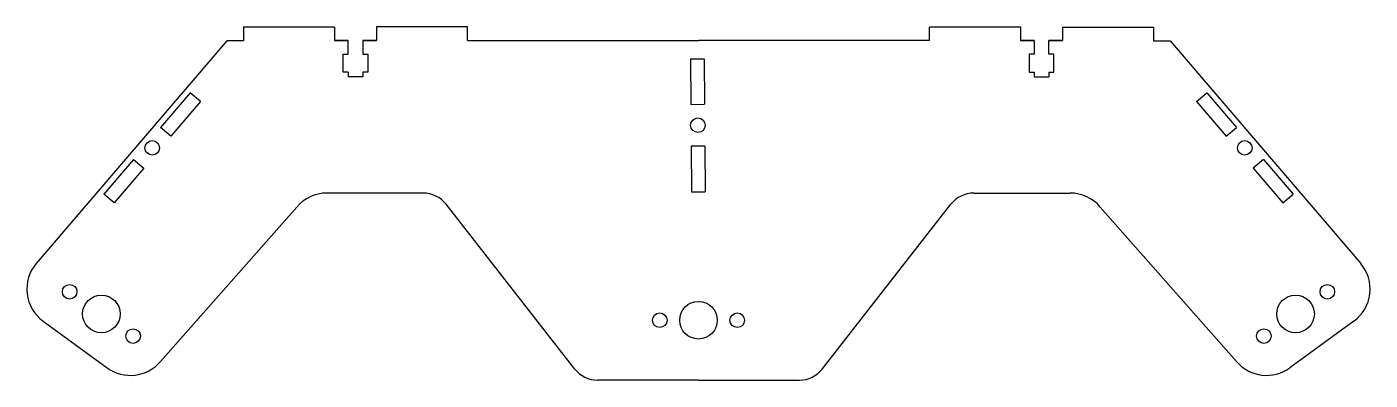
# Model space of a CAD drawing. Extents: x -865 to -570, y 88 to 165.
import ezdxf

# ---------------------------------------------------------------- set-up
doc = ezdxf.new("R2010")
doc.units = 0
doc.header["$MEASUREMENT"] = 0
doc.layers.add('MODELSKETCH_VISIBLE', color=7, linetype='CONTINUOUS')

msp = doc.modelspace()

# ---------------------------------------------------------------- linework, layer by layer
at = {"layer": 'MODELSKETCH_VISIBLE'}
for p, q in [((-797.55, 165.16), (-817.55, 165.16)), ((-817.55, 165.16), (-817.55, 162.16)), ((-797.55, 165.16), (-797.55, 162.19)), ((-788.35, 165.2), (-788.35, 162.2)), ((-768.35, 165.2), (-788.35, 165.2)), ((-768.35, 162.2), (-768.35, 165.2)), ((-666.85, 162.2), (-666.85, 165.2)), ((-666.85, 165.2), (-646.85, 165.2)), ((-646.85, 165.2), (-646.85, 162.2)), ((-637.65, 165.16), (-637.65, 162.19)), ((-637.65, 165.16), (-617.65, 165.16)), ((-617.65, 165.16), (-617.65, 162.16)), ((-821.24, 162.16), (-863.1, 113.22)), ((-817.55, 162.16), (-821.24, 162.16)), ((-794.55, 162.19), (-797.55, 162.19)), ((-797.55, 162.19), (-794.55, 162.19)), ((-794.55, 159.22), (-794.55, 162.2)), ((-791.35, 162.2), (-788.35, 162.2)), ((-788.35, 162.2), (-791.35, 162.2)), ((-791.35, 162.2), (-791.35, 159.22)), ((-768.35, 162.2), (-717.6, 162.2)), ((-666.85, 162.2), (-717.6, 162.2)), ((-646.85, 162.2), (-643.85, 162.2)), ((-643.85, 162.2), (-646.85, 162.2)), ((-643.85, 162.2), (-643.85, 159.22)), ((-640.65, 159.22), (-640.65, 162.2)), ((-637.65, 162.19), (-640.65, 162.19)), ((-640.65, 162.19), (-637.65, 162.19)), ((-617.65, 162.16), (-613.95, 162.16)), ((-613.95, 162.16), (-572.09, 113.22)), ((-795.65, 155.22), (-795.65, 159.22)), ((-795.65, 159.22), (-794.55, 159.22)), ((-791.35, 159.22), (-790.25, 159.22)), ((-790.25, 159.22), (-790.25, 155.22)), ((-719.32, 158.17), (-716.32, 158.19)), ((-719.32, 158.17), (-719.25, 148.17)), ((-716.32, 158.19), (-716.25, 148.19)), ((-643.85, 159.22), (-644.95, 159.22)), ((-644.95, 159.22), (-644.95, 155.22)), ((-639.55, 159.22), (-640.65, 159.22)), ((-639.55, 155.22), (-639.55, 159.22)), ((-794.55, 155.22), (-795.65, 155.22)), ((-794.55, 155.22), (-794.55, 154.22)), ((-791.35, 154.22), (-794.55, 154.22)), ((-791.35, 155.22), (-791.35, 154.22)), ((-790.25, 155.22), (-791.35, 155.22)), ((-644.95, 155.22), (-643.85, 155.22)), ((-643.85, 155.22), (-643.85, 154.22)), ((-643.85, 154.22), (-640.65, 154.22)), ((-640.65, 155.22), (-639.55, 155.22)), ((-640.65, 155.22), (-640.65, 154.22)), ((-829.32, 150.71), (-835.8, 143.09)), ((-827.03, 148.77), (-829.32, 150.71)), ((-608.16, 148.77), (-605.88, 150.71)), ((-605.88, 150.71), (-599.4, 143.09)), ((-827.03, 148.77), (-833.51, 141.15)), ((-719.25, 148.17), (-716.25, 148.19)), ((-608.16, 148.77), (-601.68, 141.15)), ((-833.51, 141.15), (-835.8, 143.09)), ((-601.68, 141.15), (-599.4, 143.09)), ((-716.19, 139), (-719.19, 138.98)), ((-719.19, 138.98), (-719.12, 128.95)), ((-716.19, 139), (-716.12, 128.97)), ((-841.75, 136.09), (-848.25, 128.46)), ((-841.75, 136.09), (-839.47, 134.15)), ((-593.44, 136.09), (-595.73, 134.15)), ((-593.44, 136.09), (-586.95, 128.46)), ((-839.47, 134.15), (-845.96, 126.51)), ((-595.73, 134.15), (-589.23, 126.51)), ((-845.96, 126.51), (-848.25, 128.46)), ((-778.08, 128.67), (-799.26, 128.67)), ((-719.12, 128.95), (-716.12, 128.97)), ((-657.12, 128.67), (-635.93, 128.67)), ((-589.23, 126.51), (-586.95, 128.46)), ((-835.8, 91.7), (-805.89, 125.61)), ((-744.77, 90.02), (-773.08, 126.23)), ((-690.42, 90.02), (-662.12, 126.23)), ((-599.4, 91.7), (-629.31, 125.61)), ((-861.6, 100.56), (-847.55, 90.31)), ((-573.59, 100.56), (-587.65, 90.31)), ((-717.6, 87.59), (-739.77, 87.59)), ((-717.6, 87.59), (-695.43, 87.59))]:
    msp.add_line(p, q, dxfattribs=at)
for centre, radius in [((-717.72, 143.58), 1.6), ((-837.63, 138.62), 1.6), ((-597.56, 138.62), 1.6), ((-855.77, 107.01), 1.6), ((-848.8, 102.13), 4.13), ((-586.4, 102.13), 4.13), ((-579.43, 107.01), 1.6), ((-717.6, 100.75), 4.13), ((-726.11, 100.75), 1.6), ((-709.09, 100.75), 1.6), ((-841.83, 97.25), 1.6), ((-593.37, 97.25), 1.6)]:
    msp.add_circle(centre, radius, dxfattribs=at)
for centre, radius, start, end in [((-799.26, 119.98), 8.7, 90, 139.6119), ((-778.08, 122.32), 6.35, 38.0137, 90), ((-657.12, 122.32), 6.35, 90, 141.9863), ((-635.93, 119.98), 8.7, 40.3881, 90), ((-856.48, 107.59), 8.7, 139.6119, 233.8929), ((-578.72, 107.59), 8.7, 306.1071, 40.3881), ((-842.42, 97.33), 8.7, 233.8929, 319.6119), ((-592.77, 97.33), 8.7, 220.3881, 306.1071), ((-739.77, 93.94), 6.35, 218.0137, 270), ((-695.43, 93.94), 6.35, 270, 321.9863)]:
    msp.add_arc(centre, radius, start, end, dxfattribs=at)

doc.saveas('drawing.dxf')
